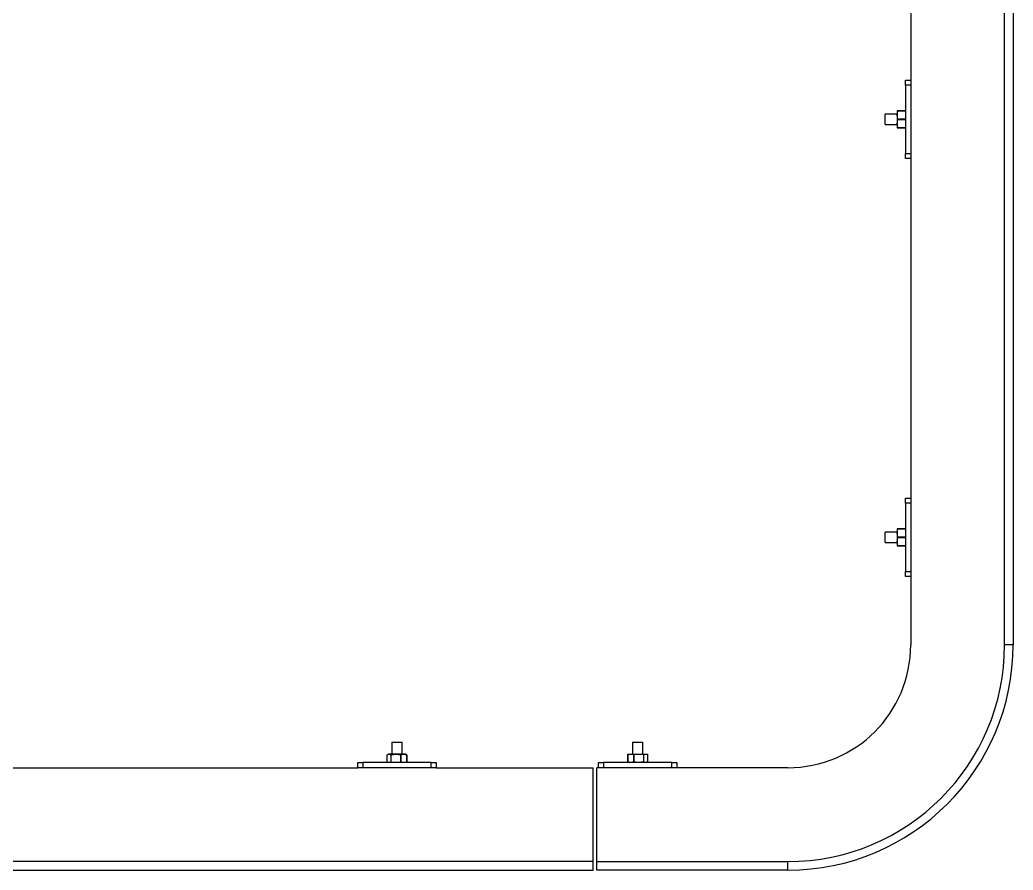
# Model space of a CAD drawing. Header units: millimetres. Extents: x 3916 to 10869, y 6515 to 11511.
# Drawn here: x 7494 to 8076, y 8846 to 9344 of the extents above; entities that cross this region are included whole.
import ezdxf

# ---------------------------------------------------------------- set-up
doc = ezdxf.new("R2010")
doc.units = ezdxf.units.MM
doc.header["$LTSCALE"] = 50

msp = doc.modelspace()

# ---------------------------------------------------------------- linework, layer by layer
at = {"color": 7, "linetype": 'Continuous', "lineweight": 25}
for p, q in [((8071.309, 8977.787), (8071.309, 9500.737)), ((8076.309, 9500.693), (8076.309, 8977.787)), ((8016.309, 9395.787), (8016.309, 9308.787)), ((8013.309, 9308.787), (8016.309, 9308.787)), ((8013.309, 9305.787), (8013.309, 9308.787)), ((8016.309, 9305.787), (8013.309, 9305.787)), ((8013.309, 9305.787), (8013.309, 9265.787)), ((8016.309, 9308.787), (8016.309, 9305.787)), ((8016.309, 9305.787), (8016.309, 9265.787)), ((8008.309, 9288.787), (8001.309, 9288.787)), ((8001.309, 9282.787), (8001.309, 9288.787)), ((8008.742, 9290.787), (8008.309, 9290.787)), ((8008.309, 9290.787), (8008.309, 9288.287)), ((8008.309, 9288.287), (8008.742, 9290.746)), ((8008.742, 9285.828), (8008.309, 9288.287)), ((8008.309, 9288.287), (8008.309, 9283.287)), ((8008.742, 9290.787), (8008.742, 9290.746)), ((8013.309, 9290.787), (8008.742, 9290.787)), ((8008.742, 9290.746), (8013.309, 9290.746)), ((8001.309, 9282.787), (8008.309, 9282.787)), ((8008.309, 9283.287), (8008.742, 9285.746)), ((8008.742, 9280.828), (8008.309, 9283.287)), ((8008.309, 9283.287), (8008.309, 9280.787)), ((8008.742, 9285.828), (8008.742, 9285.746)), ((8013.309, 9285.828), (8008.742, 9285.828)), ((8008.742, 9285.746), (8013.309, 9285.746)), ((8008.309, 9280.787), (8008.742, 9280.787)), ((8013.309, 9280.828), (8008.742, 9280.828)), ((8008.742, 9280.828), (8008.742, 9280.787)), ((8008.742, 9280.787), (8013.309, 9280.787)), ((8013.309, 9265.787), (8016.309, 9265.787)), ((8013.309, 9262.787), (8013.309, 9265.787)), ((8016.309, 9265.787), (8016.309, 9262.787)), ((8016.309, 9262.787), (8013.309, 9262.787)), ((8016.309, 9262.787), (8016.309, 9063.787)), ((8013.309, 9063.787), (8016.309, 9063.787)), ((8013.309, 9060.787), (8013.309, 9063.787)), ((8016.309, 9063.787), (8016.309, 9060.787)), ((8016.309, 9060.787), (8013.309, 9060.787)), ((8013.309, 9060.787), (8013.309, 9020.787)), ((8016.309, 9060.787), (8016.309, 9020.787)), ((8008.309, 9043.787), (8001.309, 9043.787)), ((8001.309, 9037.787), (8001.309, 9043.787)), ((8008.742, 9045.787), (8008.309, 9045.787)), ((8008.309, 9045.787), (8008.309, 9043.287)), ((8008.309, 9043.287), (8008.742, 9045.746)), ((8008.742, 9045.787), (8008.742, 9045.746)), ((8013.309, 9045.787), (8008.742, 9045.787)), ((8008.742, 9045.746), (8013.309, 9045.746)), ((8008.742, 9040.828), (8008.309, 9043.287)), ((8008.309, 9043.287), (8008.309, 9038.287)), ((8008.309, 9038.287), (8008.742, 9040.746)), ((8008.742, 9035.828), (8008.309, 9038.287)), ((8008.309, 9038.287), (8008.309, 9035.787)), ((8008.742, 9040.828), (8008.742, 9040.746)), ((8013.309, 9040.828), (8008.742, 9040.828)), ((8008.742, 9040.746), (8013.309, 9040.746)), ((8001.309, 9037.787), (8008.309, 9037.787)), ((8008.309, 9035.787), (8008.742, 9035.787)), ((8013.309, 9035.828), (8008.742, 9035.828)), ((8008.742, 9035.828), (8008.742, 9035.787)), ((8008.742, 9035.787), (8013.309, 9035.787)), ((8013.309, 9020.787), (8016.309, 9020.787)), ((8013.309, 9017.787), (8013.309, 9020.787)), ((8016.309, 9020.787), (8016.309, 9017.787)), ((8016.309, 9017.787), (8013.309, 9017.787)), ((8016.309, 9017.787), (8016.309, 8977.787)), ((8076.309, 8977.787), (8071.309, 8977.787)), ((7712.309, 8920.787), (7712.309, 8913.787)), ((7712.309, 8920.787), (7718.309, 8920.787)), ((7718.309, 8913.787), (7718.309, 8920.787)), ((7853.309, 8920.787), (7853.309, 8913.787)), ((7853.309, 8920.787), (7859.309, 8920.787)), ((7859.309, 8913.787), (7859.309, 8920.787)), ((7709.603, 8913.354), (7710.691, 8913.787)), ((7709.603, 8908.787), (7709.603, 8913.354)), ((7710.309, 8913.787), (7709.861, 8913.528)), ((7710.691, 8913.787), (7710.309, 8913.787)), ((7710.691, 8913.787), (7711.778, 8913.354)), ((7714.659, 8913.787), (7710.691, 8913.787)), ((7711.843, 8913.354), (7711.778, 8913.354)), ((7711.778, 8913.354), (7711.778, 8908.787)), ((7711.843, 8913.354), (7714.659, 8913.787)), ((7711.843, 8908.787), (7711.843, 8913.354)), ((7714.659, 8913.787), (7717.474, 8913.354)), ((7719.277, 8913.787), (7714.659, 8913.787)), ((7717.474, 8913.354), (7717.474, 8908.787)), ((7717.55, 8913.354), (7717.474, 8913.354)), ((7717.55, 8913.354), (7719.277, 8913.787)), ((7717.55, 8908.787), (7717.55, 8913.354)), ((7719.277, 8913.787), (7721.005, 8913.354)), ((7720.309, 8913.787), (7719.277, 8913.787)), ((7720.758, 8913.528), (7720.309, 8913.787)), ((7721.016, 8913.354), (7720.724, 8913.47)), ((7721.005, 8913.354), (7721.005, 8908.787)), ((7721.016, 8913.354), (7721.005, 8913.354)), ((7721.016, 8908.787), (7721.016, 8913.354)), ((7850.603, 8913.787), (7850.603, 8909.22)), ((7850.603, 8913.787), (7850.614, 8913.787)), ((7850.614, 8909.22), (7850.614, 8913.787)), ((7850.614, 8913.787), (7854.069, 8913.787)), ((7854.069, 8913.787), (7854.069, 8909.22)), ((7854.069, 8913.787), (7854.145, 8913.787)), ((7854.145, 8909.22), (7854.145, 8913.787)), ((7854.145, 8913.787), (7859.775, 8913.787)), ((7859.775, 8913.787), (7859.775, 8909.22)), ((7859.775, 8913.787), (7859.84, 8913.787)), ((7859.84, 8909.22), (7859.84, 8913.787)), ((7859.84, 8913.787), (7862.016, 8913.787)), ((7862.016, 8913.787), (7862.016, 8909.22)), ((7489.809, 8905.787), (7692.309, 8905.787)), ((7692.309, 8905.787), (7692.309, 8908.787)), ((7692.309, 8908.787), (7695.309, 8908.787)), ((7695.309, 8905.787), (7692.309, 8905.787)), ((7695.309, 8908.787), (7695.309, 8905.787)), ((7735.309, 8908.787), (7695.309, 8908.787)), ((7735.309, 8905.787), (7695.309, 8905.787)), ((7735.309, 8905.787), (7735.309, 8908.787)), ((7735.309, 8908.787), (7738.309, 8908.787)), ((7738.309, 8905.787), (7735.309, 8905.787)), ((7738.309, 8908.787), (7738.309, 8905.787)), ((7738.309, 8905.787), (7830.309, 8905.787)), ((7830.309, 8850.787), (7830.309, 8905.787)), ((7833.309, 8905.787), (7832.309, 8905.787)), ((7832.309, 8850.787), (7832.309, 8905.787)), ((7833.309, 8905.787), (7833.309, 8908.787)), ((7833.309, 8908.787), (7836.309, 8908.787)), ((7836.309, 8905.787), (7833.309, 8905.787)), ((7836.309, 8908.787), (7836.309, 8905.787)), ((7876.309, 8908.787), (7836.309, 8908.787)), ((7876.309, 8905.787), (7836.309, 8905.787)), ((7850.603, 8909.22), (7850.895, 8909.104)), ((7850.603, 8909.22), (7850.614, 8909.22)), ((7852.341, 8908.787), (7850.614, 8909.22)), ((7850.861, 8909.046), (7851.309, 8908.787)), ((7854.069, 8909.22), (7852.341, 8908.787)), ((7854.069, 8909.22), (7854.145, 8909.22)), ((7856.96, 8908.787), (7854.145, 8909.22)), ((7859.775, 8909.22), (7856.96, 8908.787)), ((7859.775, 8909.22), (7859.84, 8909.22)), ((7860.928, 8908.787), (7859.84, 8909.22)), ((7862.016, 8909.22), (7860.928, 8908.787)), ((7861.309, 8908.787), (7861.758, 8909.046)), ((7876.309, 8905.787), (7876.309, 8908.787)), ((7876.309, 8908.787), (7879.309, 8908.787)), ((7879.309, 8905.787), (7876.309, 8905.787)), ((7879.309, 8908.787), (7879.309, 8905.787)), ((7944.309, 8905.787), (7879.309, 8905.787)), ((7830.309, 8850.787), (7179.823, 8850.787)), ((7830.309, 8845.787), (7830.309, 8850.787)), ((7832.309, 8850.787), (7944.309, 8850.787)), ((7832.309, 8845.787), (7832.309, 8850.787)), ((7944.309, 8845.787), (7944.309, 8850.787)), ((7178.838, 8845.787), (7830.309, 8845.787)), ((7944.309, 8845.787), (7832.309, 8845.787))]:
    msp.add_line(p, q, dxfattribs=at)
for radius in [72, 127, 132]:
    msp.add_arc((7944.309, 8977.787), radius, 270, 0, dxfattribs=at)

doc.saveas('drawing.dxf')
